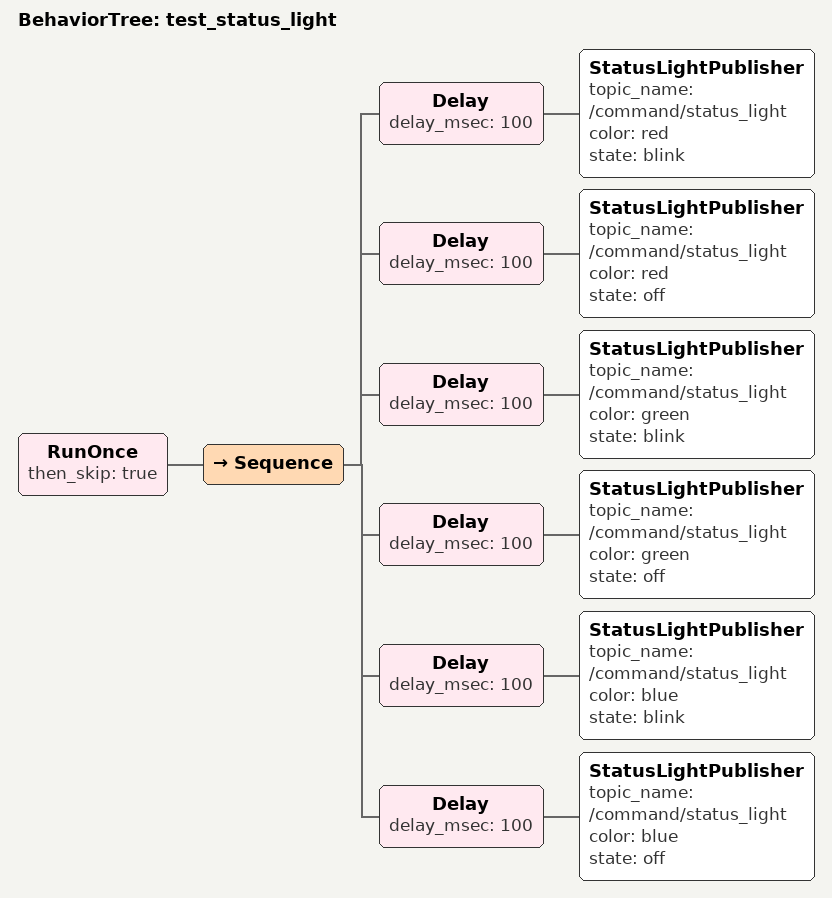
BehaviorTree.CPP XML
<?xml version="1.0" encoding="UTF-8"?>
<root BTCPP_format="4">
  <BehaviorTree ID="test_status_light">
    <RunOnce then_skip="true">
      <Sequence>
        <Delay delay_msec="100">
          <StatusLightPublisher topic_name="/command/status_light"
                                color="red"
                                state="blink"/>
        </Delay>
        <Delay delay_msec="100">
          <StatusLightPublisher topic_name="/command/status_light"
                                color="red"
                                state="off"/>
        </Delay>
        <Delay delay_msec="100">
          <StatusLightPublisher topic_name="/command/status_light"
                                color="green"
                                state="blink"/>
        </Delay>
        <Delay delay_msec="100">
          <StatusLightPublisher topic_name="/command/status_light"
                                color="green"
                                state="off"/>
        </Delay>
        <Delay delay_msec="100">
          <StatusLightPublisher topic_name="/command/status_light"
                                color="blue"
                                state="blink"/>
        </Delay>
        <Delay delay_msec="100">
          <StatusLightPublisher topic_name="/command/status_light"
                                color="blue"
                                state="off"/>
        </Delay>
      </Sequence>
    </RunOnce>
  </BehaviorTree>

</root>
